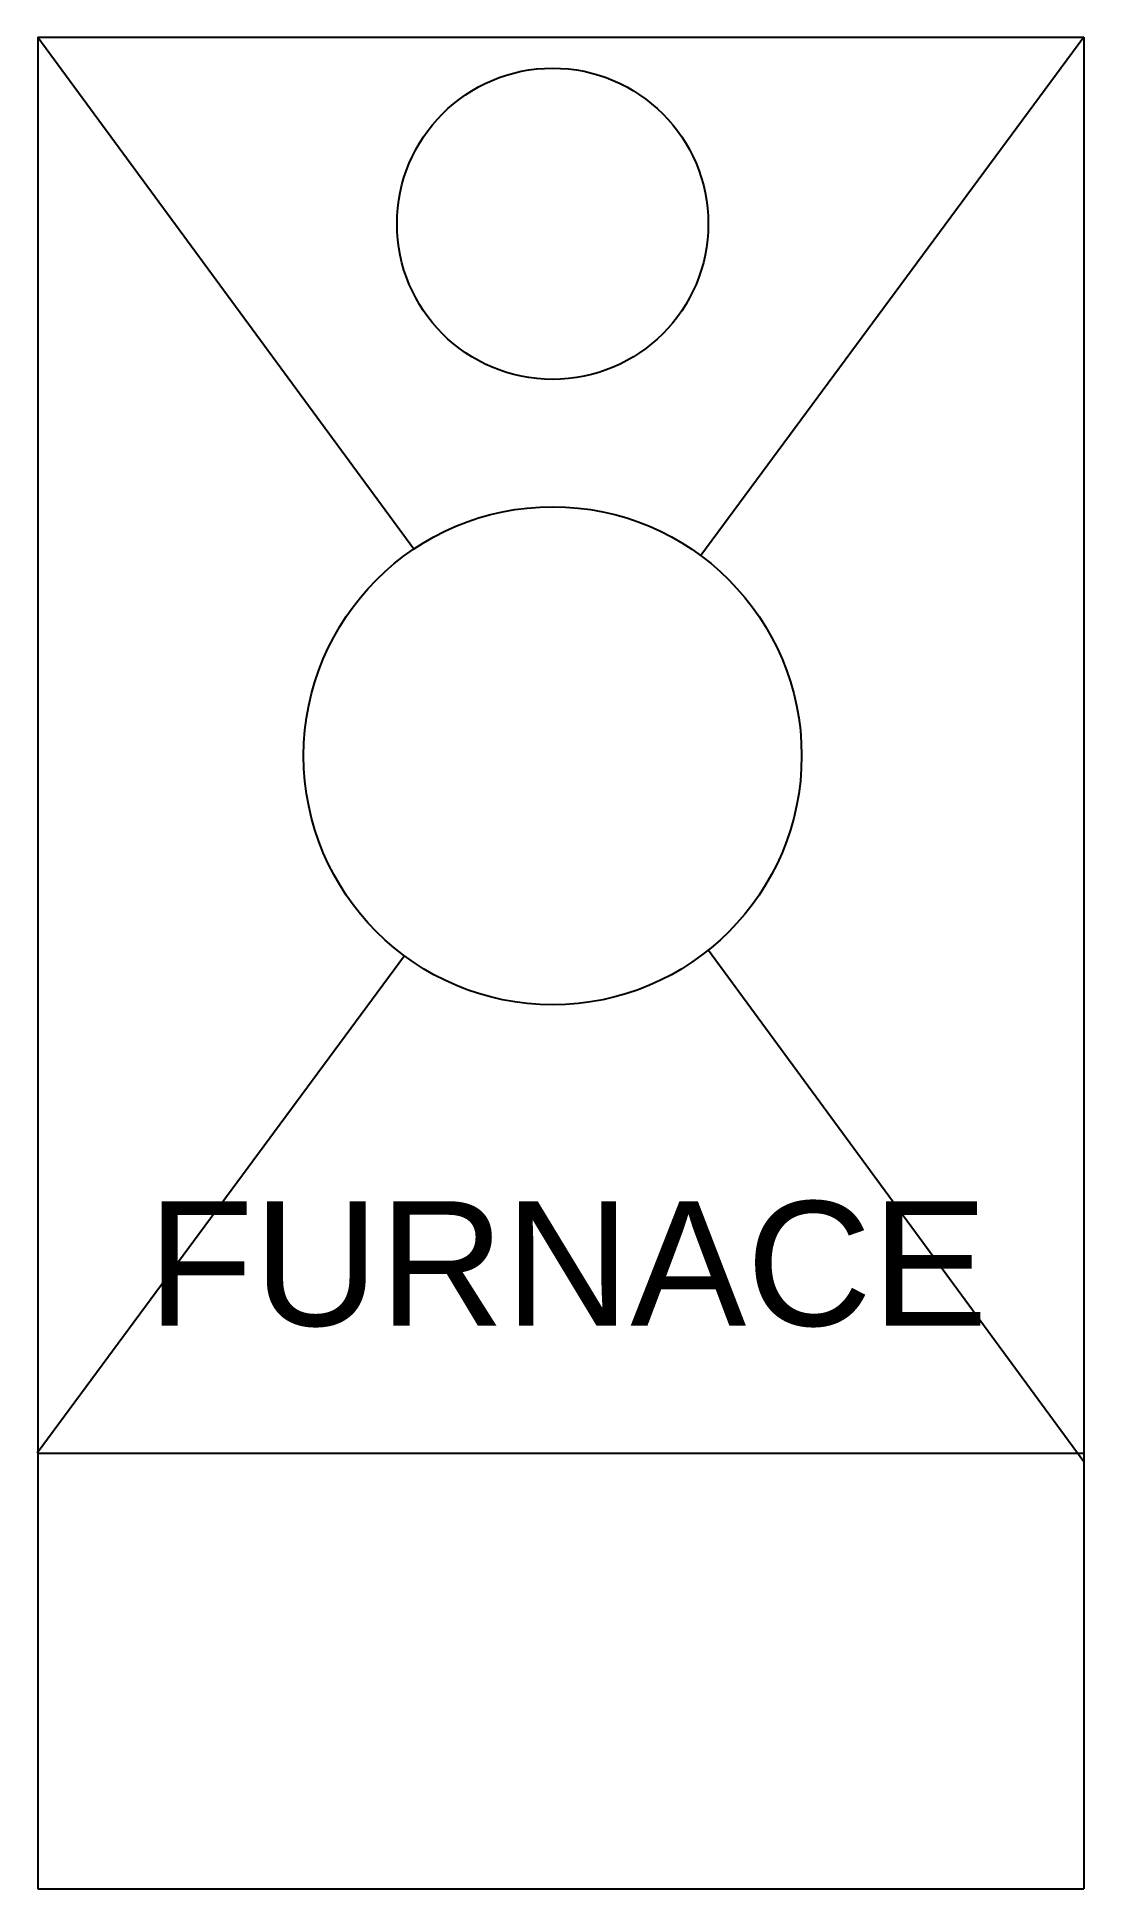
# Model space of a CAD drawing. Header units: inches. Extents: x 216.6 to 233.4, y 192.4 to 222.1.
import ezdxf

# ---------------------------------------------------------------- set-up
doc = ezdxf.new("R2010")
doc.units = ezdxf.units.IN
doc.header["$MEASUREMENT"] = 0
doc.layers.add('M101-HVAC-1st-floor', color=7, linetype='Continuous', lineweight=9)
doc.styles.get("Standard").update_dxf_attribs({"font": 'Arial.ttf', "height": 2})

msp = doc.modelspace()

# ---------------------------------------------------------------- linework, layer by layer
at = {"layer": 'M101-HVAC-1st-floor', "lineweight": -3}
for p, q in [((216.6, 222.119), (222.64, 213.896)), ((216.6, 222.119), (233.404, 222.119)), ((216.6, 222.119), (216.6, 192.372)), ((233.404, 222.119), (227.247, 213.791)), ((233.404, 222.119), (233.404, 192.372)), ((222.491, 207.358), (216.587, 199.372)), ((227.371, 207.454), (233.404, 199.24)), ((216.587, 199.372), (233.404, 199.372)), ((216.6, 192.372), (233.404, 192.372))]:
    msp.add_line(p, q, dxfattribs=at)
for centre, radius in [((224.869, 219.119), 2.5), ((224.869, 210.574), 4)]:
    msp.add_circle(centre, radius, dxfattribs=at)

# ---------------------------------------------------------------- texts
at = {"layer": 'M101-HVAC-1st-floor', "lineweight": 5}
msp.add_text('FURNACE', height=2, dxfattribs=at).set_placement((218.357, 201.418))

doc.saveas('drawing.dxf')
